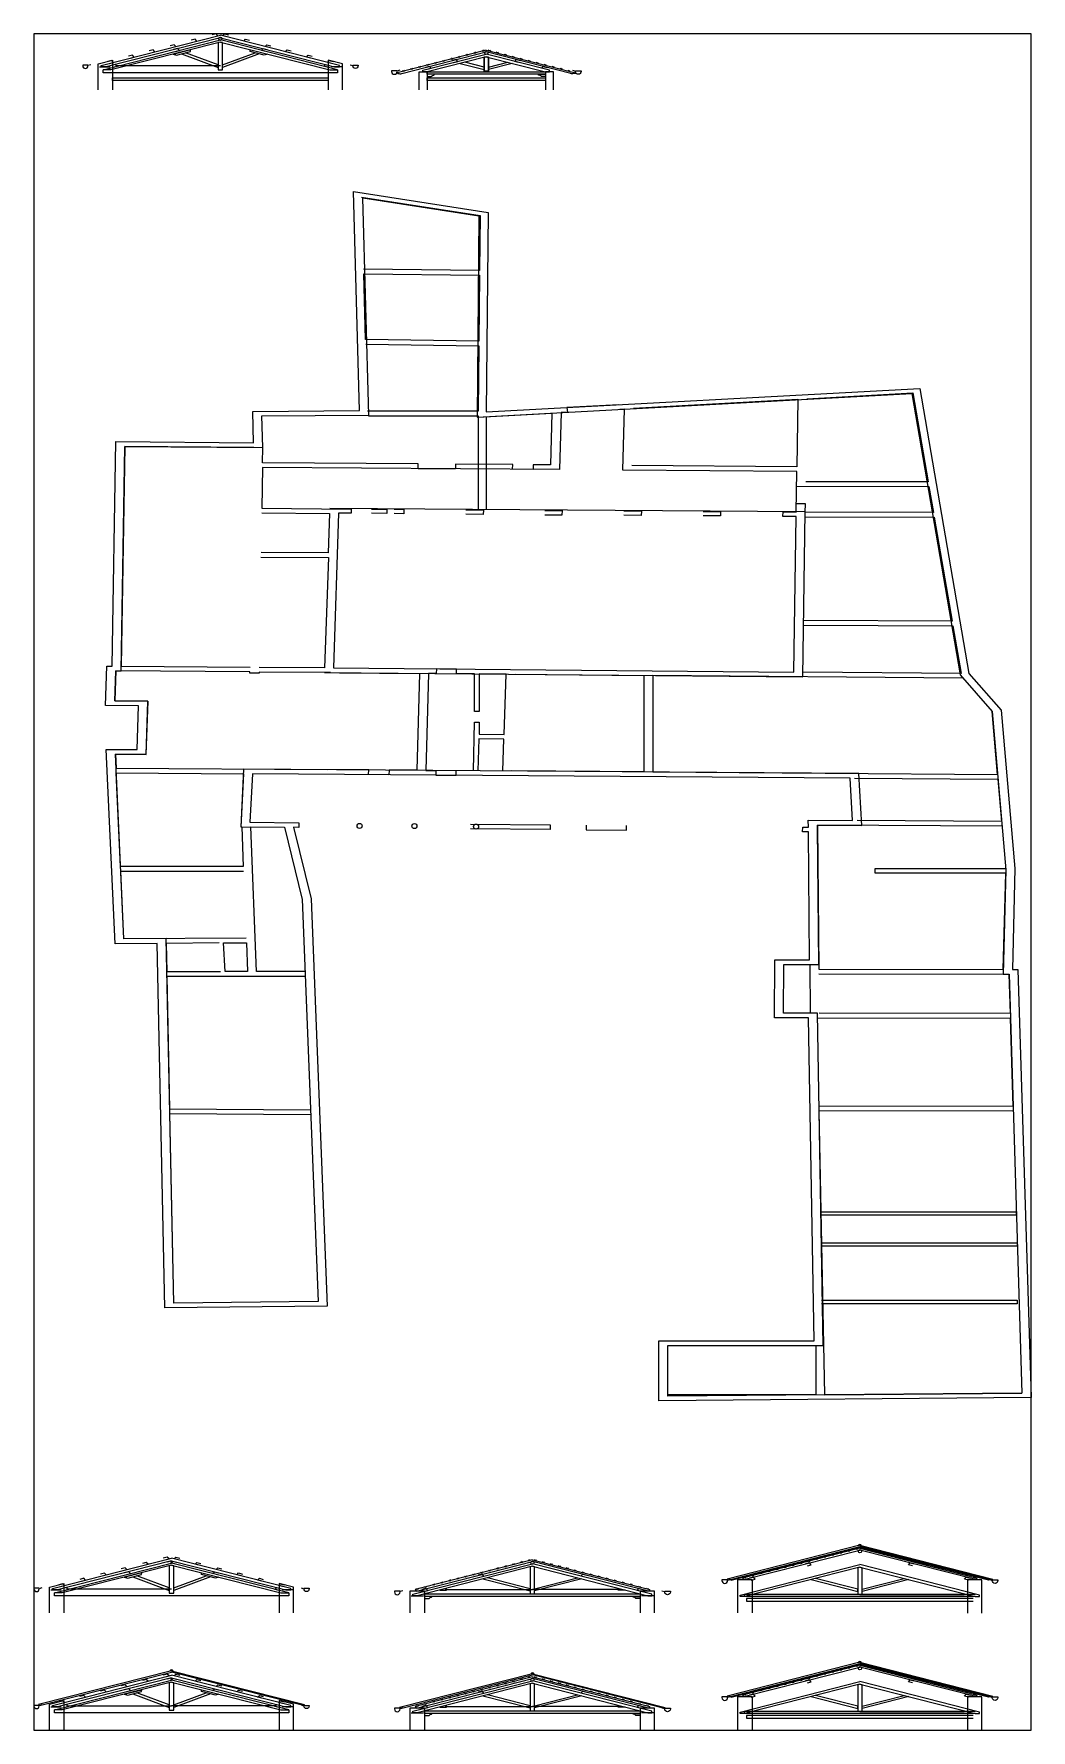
# Model space of a CAD drawing. Extents: x -70 to -5, y -75 to 35.
import ezdxf

# ---------------------------------------------------------------- set-up
doc = ezdxf.new("R2010")
doc.units = 0
for name, color, linetype in [('ARCHICAD_BBOX_RIF', 1, 'CONTINUOUS'), ('CAL_00_STRUTTURE_MURI', 7, 'CONTINUOUS'), ('CAL_B_COPERTURA', 6, 'CONTINUOUS'), ('CAL_B_TRAVI', 30, 'CONTINUOUS'), ('CAL_CAPRIATE_LEGNO', 30, 'CONTINUOUS')]:
    doc.layers.add(name, color=color, linetype=linetype)

msp = doc.modelspace()

# ---------------------------------------------------------------- linework, layer by layer
for points in [[(-58.201567, 35.183821), (-57.94272, 35.249831), (-58.05713, 35.37), (-58.315977, 35.30399)], [(-57.359702, 35.183821), (-57.618549, 35.249831), (-57.504139, 35.37), (-57.245293, 35.30399)], [(-57.780635, 35.124528), (-65.204185, 33.235973), (-65.532369, 33.235973), (-65.532369, 33.318893), (-57.780635, 35.291019)], [(-57.780635, 34.844055), (-64.899671, 33.032968), (-65.39975, 33.032968), (-65.39975, 33.036869), (-57.780635, 34.975176)], [(-62.296437, 34.142041), (-62.03759, 34.208051), (-62.150146, 34.326274), (-62.408993, 34.260264)], [(-60.943374, 34.486275), (-60.684527, 34.552285), (-60.797711, 34.671167), (-61.056557, 34.605157)], [(-60.852046, 34.062686), (-59.711586, 34.35282)], [(-60.852046, 34.062686), (-60.632706, 33.993677), (-59.724753, 34.224661), (-59.723456, 34.3498)], [(-60.709777, 34.23), (-60.450808, 34.295882), (-60.565277, 34.416113), (-60.824245, 34.350231)], [(-59.565493, 34.836823), (-59.306646, 34.902833), (-59.420469, 35.022386), (-59.679316, 34.956376)], [(-57.924917, 34.807261), (-57.925042, 33.027267), (-57.636478, 33.027267), (-57.636353, 34.807261), (-57.780635, 34.844055), (-57.924917, 34.807261)], [(-57.780635, 35.124528), (-50.357084, 33.235973), (-50.0289, 33.235973), (-50.0289, 33.318893), (-57.780635, 35.291019)], [(-57.780635, 34.844055), (-50.661599, 33.032968), (-50.161519, 33.032968), (-50.161519, 33.036869), (-57.780635, 34.975176)], [(-55.995776, 34.836823), (-56.254623, 34.902833), (-56.1408, 35.022386), (-55.881954, 34.956376)], [(-54.709223, 34.062686), (-54.928563, 33.993677), (-55.836517, 34.224661), (-55.837813, 34.3498)], [(-54.851492, 34.23), (-55.110461, 34.295882), (-54.995993, 34.416113), (-54.737024, 34.350231)], [(-54.617896, 34.486275), (-54.876742, 34.552285), (-54.763558, 34.671167), (-54.504712, 34.605157)], [(-53.284272, 34.147811), (-53.543118, 34.213821), (-53.431184, 34.33139), (-53.172338, 34.26538)], [(-45.980731, 32.801738), (-40.485313, 34.203159), (-40.485313, 34.315168), (-46.281303, 32.837096), (-46.2384, 32.792033)], [(-40.75199, 34.306899), (-40.706227, 34.258831), (-40.622915, 34.280077), (-40.668679, 34.328145)], [(-34.989896, 32.801738), (-40.485313, 34.203159), (-40.485313, 34.315168), (-34.689324, 32.837096), (-34.732227, 32.792033)], [(-40.218636, 34.306899), (-40.2644, 34.258831), (-40.347711, 34.280077), (-40.301948, 34.328145)], [(-66.211141, 33.357165), (-66.393941, 33.310548)], [(-65.722976, 31.740674), (-65.722976, 33.415144), (-64.788932, 33.653341), (-64.788932, 31.740674)], [(-65.636362, 33.237156), (-64.952607, 33.237156)], [(-65.000462, 33.454108), (-64.741615, 33.520118), (-64.852918, 33.637023), (-65.111764, 33.571013)], [(-64.766672, 33.197924), (-64.507704, 33.263806), (-64.622172, 33.384037), (-64.881141, 33.318155)], [(-64.552651, 33.311016), (-57.780635, 33.311016)], [(-63.638414, 33.800628), (-63.379567, 33.866638), (-63.491501, 33.984207), (-63.750348, 33.918196)], [(-60.307105, 34.07651), (-57.925031, 33.191093), (-57.924917, 33.356535), (-60.042796, 34.14375)], [(-55.254165, 34.07651), (-57.636239, 33.191093), (-57.636353, 33.356535), (-55.518473, 34.14375)], [(-51.922855, 33.800628), (-52.181702, 33.866638), (-52.069768, 33.984207), (-51.810921, 33.918196)], [(-50.794597, 33.197924), (-51.053566, 33.263806), (-50.939097, 33.384037), (-50.680128, 33.318155)], [(-50.560807, 33.454108), (-50.819654, 33.520118), (-50.708352, 33.637023), (-50.449505, 33.571013)], [(-49.838293, 31.740674), (-49.838293, 33.415144), (-50.772337, 33.653341), (-50.772337, 31.740674)], [(-49.904666, 33.235973), (-50.574797, 33.235973)], [(-49.350128, 33.357165), (-49.167328, 33.310548)], [(-45.411231, 33.118717), (-45.365467, 33.070649), (-45.282156, 33.091895), (-45.32792, 33.139962)], [(-44.893538, 33.250737), (-44.847774, 33.202669), (-44.764463, 33.223915), (-44.810226, 33.271983)], [(-40.485313, 33.887323), (-44.333194, 32.90605), (-44.606077, 32.90605), (-44.606077, 33.002952), (-40.485313, 34.053814)], [(-44.333194, 33.072541), (-44.074347, 33.138551), (-44.188757, 33.25872), (-44.447604, 33.19271)], [(-44.375844, 33.382757), (-44.33008, 33.33469), (-44.246769, 33.355935), (-44.292533, 33.404003)], [(-43.858151, 33.514777), (-43.812387, 33.46671), (-43.729076, 33.487956), (-43.77484, 33.536023)], [(-43.340457, 33.646798), (-43.294694, 33.59873), (-43.211382, 33.619976), (-43.257146, 33.668043)], [(-42.822764, 33.778818), (-42.777, 33.73075), (-42.693689, 33.751996), (-42.739453, 33.800064)], [(-42.589858, 33.51712), (-42.331011, 33.583131), (-42.445421, 33.7033), (-42.704267, 33.637289)], [(-42.305071, 33.910838), (-42.259307, 33.862771), (-42.175996, 33.884016), (-42.221759, 33.932084)], [(-42.175011, 33.456422), (-40.629595, 33.061529), (-40.629595, 33.208208), (-41.887709, 33.529689)], [(-41.787377, 34.042858), (-41.741613, 33.994791), (-41.658302, 34.016037), (-41.704066, 34.064104)], [(-41.269684, 34.174879), (-41.22392, 34.126811), (-41.140609, 34.148057), (-41.186373, 34.196124)], [(-40.629595, 33.850528), (-40.629595, 32.950292), (-40.341031, 32.950292), (-40.341031, 33.850528), (-40.485313, 33.887323), (-40.629595, 33.850528)], [(-40.341031, 33.850528), (-40.341031, 32.950292), (-40.629595, 32.950292), (-40.629595, 33.850528), (-40.485313, 33.887323), (-40.341031, 33.850528)], [(-40.341031, 33.850528), (-40.341031, 32.950292), (-40.629595, 32.950292), (-40.629595, 33.850528), (-40.485313, 33.887323), (-40.341031, 33.850528)], [(-40.629595, 33.850528), (-40.629595, 32.950292), (-40.341031, 32.950292), (-40.341031, 33.850528), (-40.485313, 33.887323), (-40.629595, 33.850528)], [(-40.485313, 33.887323), (-36.637433, 32.90605), (-36.36455, 32.90605), (-36.36455, 33.002952), (-40.485313, 34.053814)], [(-38.795616, 33.456422), (-40.341031, 33.061529), (-40.341031, 33.208208), (-39.082918, 33.529689)], [(-39.700943, 34.174879), (-39.746707, 34.126811), (-39.830018, 34.148057), (-39.784254, 34.196124)], [(-39.18325, 34.042858), (-39.229013, 33.994791), (-39.312325, 34.016037), (-39.266561, 34.064104)], [(-38.665556, 33.910838), (-38.71132, 33.862771), (-38.794631, 33.884016), (-38.748867, 33.932084)], [(-38.380769, 33.51712), (-38.639616, 33.583131), (-38.525206, 33.7033), (-38.26636, 33.637289)], [(-38.147863, 33.778818), (-38.193627, 33.73075), (-38.276938, 33.751996), (-38.231174, 33.800064)], [(-37.630169, 33.646798), (-37.675933, 33.59873), (-37.759244, 33.619976), (-37.713481, 33.668043)], [(-37.112476, 33.514777), (-37.15824, 33.46671), (-37.241551, 33.487956), (-37.195787, 33.536023)], [(-36.637433, 33.072541), (-36.896279, 33.138551), (-36.78187, 33.25872), (-36.523023, 33.19271)], [(-36.594783, 33.382757), (-36.640546, 33.33469), (-36.723858, 33.355935), (-36.678094, 33.404003)], [(-36.077089, 33.250737), (-36.122853, 33.202669), (-36.206164, 33.223915), (-36.160401, 33.271983)], [(-35.559396, 33.118717), (-35.60516, 33.070649), (-35.688471, 33.091895), (-35.642707, 33.139962)], [(-50.161519, 33.032968), (-50.161519, 32.848237), (-65.39975, 32.848237), (-65.39975, 33.032968)], [(-50.772337, 32.343811), (-64.788932, 32.343811), (-64.788932, 32.50809), (-50.772337, 32.50809)], [(-46.099635, 33.0029), (-46.282435, 32.956283)], [(-45.928924, 32.986696), (-45.883161, 32.938629), (-45.799849, 32.959875), (-45.845613, 33.007942)], [(-44.858558, 31.740674), (-44.858558, 32.90605), (-44.333194, 32.90605), (-44.333194, 31.740674)], [(-36.62813, 32.74177), (-44.333194, 32.74177), (-44.333194, 32.90605), (-36.62813, 32.90605)], [(-36.637433, 32.343811), (-44.333194, 32.343811), (-44.333194, 32.50809), (-36.637433, 32.50809)], [(-36.112069, 31.740674), (-36.112069, 32.90605), (-36.637433, 32.90605), (-36.637433, 31.740674)], [(-35.041703, 32.986696), (-35.087466, 32.938629), (-35.170778, 32.959875), (-35.125014, 33.007942)], [(-34.870992, 33.0029), (-34.688191, 32.956283)], [(-51.874463, -20.889161), (-50.827824, -47.373), (-61.401796, -47.494718), (-61.896806, -23.784282), (-64.628187, -23.805965), (-65.208915, -11.161928), (-63.194393, -11.179456), (-63.101617, -8.323435), (-65.250853, -8.304735), (-65.16763, -5.742808), (-64.817963, -5.74585), (-64.571578, 8.854955), (-55.620838, 8.781864), (-55.677471, 10.820407), (-48.72578, 10.876457), (-49.121438, 25.118531), (-40.373928, 23.758811), (-40.489817, 10.780625), (-12.275227, 12.308889), (-9.088857, -6.230753), (-7.003268, -8.619453), (-6.113606, -18.919425), (-6.106185, -18.919425), (-6.266187, -25.490985), (-5.905672, -25.491924), (-5.05, -53.329105), (-29.270328, -53.531427), (-29.270328, -49.627491), (-19.165799, -49.627491), (-19.528603, -28.626823), (-21.74562, -28.621887), (-21.718631, -24.855835), (-19.453436, -24.855835), (-19.53367, -16.532118), (-19.910045, -16.528759), (-19.89989, -16.224009), (-19.536609, -16.227251), (-19.540934, -15.778498), (-16.660053, -15.797327), (-16.820499, -13.031694), (-55.693921, -12.762377), (-55.855357, -15.90391), (-52.674418, -15.931497), (-52.684572, -16.236246), (-53.01634, -16.233261), (-51.874463, -20.889161)], [(-52.462626, -20.91153), (-51.428646, -47.075046), (-60.819343, -47.183142), (-61.314308, -23.474827), (-64.053307, -23.49657), (-64.605583, -11.472015), (-62.615453, -11.489332), (-62.502877, -8.023807), (-64.652113, -8.005106), (-64.588689, -6.052683), (-64.234247, -6.055767), (-63.987857, 8.545355), (-55.023249, 8.472151), (-55.080151, 10.520391), (-48.128461, 10.576441), (-48.521019, 24.706956), (-40.964879, 23.532423), (-41.08177, 10.442102), (-12.808838, 11.973525), (-9.666623, -6.3092), (-7.58655, -8.691583), (-6.696906, -18.991338), (-6.862541, -25.794232), (-6.485348, -25.795214), (-5.648215, -53.029268), (-28.681404, -53.221673), (-28.681404, -49.932286), (-18.571586, -49.932286), (-18.944899, -28.323324), (-21.154517, -28.318405), (-21.131887, -25.16063), (-18.861567, -25.16063), (-18.947627, -16.232508), (-18.949028, -16.087186), (-16.052951, -16.106114), (-16.248764, -12.730833), (-56.267185, -12.453583), (-56.459885, -16.203506), (-53.611227, -16.22821)], [(-48.596074, 24.758404), (-40.89101, 23.560721), (-40.923005, 19.977665), (-48.465714, 20.065998)], [(-48.457242, 19.761025), (-40.925727, 19.672824), (-40.964072, 15.378759), (-48.338997, 15.504729), (-48.457242, 19.761025)], [(-48.330521, 15.199624), (-40.966794, 15.073844), (-41.004739, 10.824508), (-48.209454, 10.841741)], [(-31.862094, 11.247952), (-35.253934, 11.064231), (-35.192633, 10.761091), (-35.623233, 10.737767), (-35.725208, 7.03014), (-55.044822, 7.175589), (-55.089088, 4.515183), (-49.274796, 4.465823), (-49.274796, 4.204909), (-49.281867, 4.199152), (-50.09235, 4.204909), (-50.419848, -5.871129), (-20.475092, -6.131681), (-20.33168, 3.985915), (-21.193006, 3.985915), (-21.18509, 4.27999), (-20.327599, 4.273806), (-20.290141, 6.916429), (-31.614108, 6.999854), (-31.505165, 10.960825), (-31.800793, 10.944813)], [(-31.862094, 11.247952), (-35.253934, 11.064231), (-35.192633, 10.761091), (-35.623233, 10.737767), (-35.725207, 7.03014), (-35.725207, 7.03014)], [(-30.914248, 11.03114), (-20.223609, 11.610206), (-20.285821, 7.221223), (-31.016862, 7.30028)], [(-19.634217, 11.642131), (-12.742136, 12.015446), (-11.74822, 6.232425), (-19.710897, 6.232425)], [(-55.080261, 10.524345), (-48.138198, 10.576002), (-48.138548, 10.536773), (-41.007461, 10.519716), (-41.008118, 10.446091), (-36.213095, 10.705817), (-36.305689, 7.339243), (-37.44332, 7.347624), (-37.44332, 7.043075), (-38.776646, 7.052621), (-38.768264, 7.357385), (-42.479346, 7.384725), (-42.487851, 7.075481), (-44.918363, 7.093386), (-44.909857, 7.402631), (-55.039803, 7.477259), (-55.023249, 8.472151)], [(-41.008118, 10.446091), (-41.008118, 4.404715)], [(-40.492816, 10.474003), (-40.492816, 4.432626)], [(-55.612114, 8.47696), (-63.987857, 8.545356), (-64.228781, -5.731871), (-64.228781, -5.750977), (-55.850063, -5.82388)], [(-20.303697, 5.960104), (-11.6958, 5.927422), (-11.406253, 4.242714), (-19.738911, 4.256109), (-19.73099, 4.814917), (-20.319897, 4.817153)], [(-51.006595, -6.16455), (-19.902254, -6.435402), (-19.750363, 4.280358), (-50.659715, 4.507804)], [(-47.949843, 4.456413), (-46.944403, 4.449272), (-46.951474, 4.182601), (-47.956914, 4.189742)], [(-46.475406, 4.449149), (-45.838362, 4.444555), (-45.847356, 4.165545), (-46.481435, 4.170117)], [(-55.09416, 4.210389), (-50.68261, 4.172004), (-50.765547, 1.618863), (-55.136955, 1.638346)], [(-41.808093, 4.410483), (-40.672694, 4.402296), (-40.681687, 4.123286), (-41.814123, 4.131452)], [(-36.684477, 4.373445), (-35.549077, 4.365258), (-35.563367, 4.063832), (-36.687567, 4.063832)], [(-31.529691, 4.34518), (-30.394292, 4.336993), (-30.403285, 4.057982), (-31.535721, 4.066148)], [(-26.382408, 4.308622), (-25.247008, 4.300434), (-25.256002, 4.021424), (-26.388437, 4.02959)], [(-19.743231, 3.95132), (-11.353853, 3.937833), (-10.191418, -2.825702), (-19.838773, -2.789074)], [(-55.142027, 1.333562), (-50.755641, 1.314012), (-51.008689, -5.866006), (-55.261203, -5.829004)], [(-19.843093, -3.093861), (-10.138998, -3.130705), (-9.606974, -6.226245), (-19.886226, -6.136804)], [(-50.621237, -6.174215), (-55.266274, -6.133798), (-55.26746, -6.205073), (-55.856362, -6.202449), (-55.856362, -6.128664), (-64.58867, -6.052074), (-64.652113, -8.005106), (-62.502877, -8.023807), (-62.625189, -11.489247), (-64.605583, -11.472015), (-64.563722, -12.383455), (-50.82615, -12.482269)], [(-50.032396, -6.179339), (-44.827947, -6.224623), (-44.997116, -12.524197), (-46.80579, -12.511187), (-46.814187, -12.823896), (-48.138924, -12.806422), (-48.13074, -12.501657), (-50.237281, -12.486504)], [(-41.314724, -12.550684), (-41.251108, -9.387073), (-40.956646, -9.387073), (-40.956646, -10.18429), (-39.329893, -10.198445), (-39.202396, -6.273571), (-40.956646, -6.258307), (-40.956646, -8.701283), (-41.251108, -8.701283), (-41.251108, -6.255745), (-42.414367, -6.245624), (-42.414367, -5.940785), (-43.729358, -5.929344), (-43.739258, -6.234096), (-44.239104, -6.229747), (-44.408249, -12.528432), (-43.768094, -12.533037), (-43.776278, -12.837803), (-42.451328, -12.847333), (-42.443144, -12.542567)], [(-38.613555, -6.278695), (-30.247512, -6.351488), (-30.247512, -12.63029), (-38.81788, -12.568644)], [(-9.504644, -6.531974), (-29.658588, -6.356613), (-29.658588, -12.634526), (-7.242384, -12.795765), (-7.586627, -8.692392)], [(-39.40675, -12.564408), (-39.339792, -10.503197), (-40.964871, -10.489057), (-41.025121, -12.552767)], [(-56.291131, -18.776153), (-64.270111, -18.776153), (-64.549717, -12.68838), (-56.282637, -12.754273), (-56.459886, -16.203528), (-56.393881, -16.204098), (-56.291131, -18.776153)], [(-16.525781, -13.033814), (-7.216798, -13.100773), (-6.973165, -15.860637), (-16.365347, -15.799253)], [(-52.276478, -25.621764), (-55.428611, -25.621764), (-55.804628, -16.209186), (-53.611264, -16.228125), (-52.459021, -20.919102)], [(-41.506786, -16.031167), (-36.325006, -16.077415), (-36.335161, -16.382165), (-41.516941, -16.335917)], [(-33.98858, -16.098267), (-33.998735, -16.403017), (-31.375996, -16.426425), (-31.365841, -16.121675)], [(-6.946241, -16.165633), (-18.949028, -16.087186), (-18.858698, -25.458212), (-6.85512, -25.489453), (-6.702576, -19.22422), (-15.195707, -19.22422), (-15.195707, -18.919425), (-6.703144, -18.919425)], [(-56.105079, -23.433473), (-64.053307, -23.49657), (-64.256112, -19.080948), (-56.278955, -19.080948)], [(-57.864265, -23.75227), (-61.307945, -23.779607), (-61.269487, -25.621764), (-57.76496, -25.621764)], [(-57.569816, -23.749932), (-56.092905, -23.738208), (-56.01766, -25.621764), (-57.470387, -25.621764), (-57.569816, -23.749932)], [(-21.131895, -25.161758), (-19.450487, -25.161758), (-19.420029, -28.321554), (-21.15454, -28.321554)], [(-52.264432, -25.92656), (-61.263123, -25.92656), (-61.083246, -34.542621), (-51.921654, -34.600117)], [(-18.85576, -25.763019), (-6.486521, -25.795211), (-6.418126, -28.346167), (-18.831087, -28.322684)], [(-18.939653, -28.627273), (-6.408609, -28.651327), (-6.229739, -34.38685), (-18.850227, -34.362624)], [(-51.428646, -47.075046), (-60.819285, -47.186271), (-61.076882, -34.847479), (-51.909605, -34.90501)], [(-6.220233, -34.700983), (-18.845474, -34.676748), (-18.476723, -53.136429), (-5.648351, -53.029269)], [(-18.743942, -41.244596), (-6.016058, -41.244596), (-6.016058, -41.468545), (-18.743942, -41.468545)], [(-18.673912, -43.260172), (-5.946029, -43.260172), (-5.946029, -43.484121), (-18.673912, -43.484121)], [(-18.673912, -46.993803), (-5.946029, -46.993803), (-5.946029, -47.217752), (-18.673912, -47.217752)], [(-28.681404, -49.932286), (-19.056217, -49.932286), (-19.056217, -53.14127), (-28.681404, -53.14127)], [(-60.95834, -63.940062), (-68.38189, -65.828617), (-68.710074, -65.828617), (-68.710074, -65.745697), (-60.95834, -63.773571)], [(-61.379273, -63.880769), (-61.120426, -63.814759), (-61.234835, -63.69459), (-61.493682, -63.7606)], [(-61.160394, -64.140817), (-60.901426, -64.074935), (-61.015894, -63.954704), (-61.274863, -64.020586)], [(-60.756285, -64.140817), (-61.015254, -64.074935), (-60.900786, -63.954704), (-60.641817, -64.020586)], [(-60.95834, -63.940062), (-53.53479, -65.828617), (-53.206606, -65.828617), (-53.206606, -65.745697), (-60.95834, -63.773571)], [(-60.537407, -63.880769), (-60.796254, -63.814759), (-60.681845, -63.69459), (-60.422998, -63.7606)], [(-37.48598, -63.870231), (-45.118427, -65.816629), (-45.03262, -65.906756), (-37.48598, -63.98224)], [(-37.752657, -63.8785), (-37.706894, -63.926567), (-37.623582, -63.905322), (-37.669346, -63.857254)], [(-37.48598, -63.870231), (-29.853533, -65.816629), (-29.93934, -65.906756), (-37.48598, -63.98224)], [(-37.219303, -63.8785), (-37.265067, -63.926567), (-37.348378, -63.905322), (-37.302615, -63.857254)], [(-16.184812, -62.933008), (-24.825795, -65.1366), (-24.76859, -65.196685), (-16.184812, -63.007681)], [(-24.606266, -65.155289), (-24.560502, -65.203357), (-16.184812, -63.067419), (-16.184812, -63.007681)], [(-16.184812, -63.127157), (-23.817259, -65.073556), (-23.731452, -65.163682), (-16.184812, -63.239166)], [(-19.557649, -63.927548), (-19.511885, -63.975615), (-19.428574, -63.954369), (-19.474338, -63.906302)], [(-19.039956, -63.795527), (-18.994192, -63.843595), (-18.910881, -63.822349), (-18.956644, -63.774282)], [(-18.522262, -63.663507), (-18.476499, -63.711575), (-18.393187, -63.690329), (-18.438951, -63.642261)], [(-18.004569, -63.531487), (-17.958805, -63.579554), (-17.875494, -63.558309), (-17.921258, -63.510241)], [(-17.486876, -63.399467), (-17.441112, -63.447534), (-17.357801, -63.426288), (-17.403564, -63.378221)], [(-16.969182, -63.267446), (-16.923418, -63.315514), (-16.840107, -63.294268), (-16.885871, -63.246201)], [(-16.451489, -63.135426), (-16.405725, -63.183494), (-16.322414, -63.162248), (-16.368178, -63.11418)], [(-16.184812, -62.933008), (-7.543828, -65.1366), (-7.601033, -65.196685), (-16.184812, -63.007681)], [(-7.763357, -65.155289), (-7.809121, -65.203357), (-16.184812, -63.067419), (-16.184812, -63.007681)], [(-16.184812, -63.127157), (-8.552365, -65.073556), (-8.638172, -65.163682), (-16.184812, -63.239166)], [(-15.918135, -63.135426), (-15.963898, -63.183494), (-16.04721, -63.162248), (-16.001446, -63.11418)], [(-15.400441, -63.267446), (-15.446205, -63.315514), (-15.529516, -63.294268), (-15.483753, -63.246201)], [(-14.882748, -63.399467), (-14.928512, -63.447534), (-15.011823, -63.426288), (-14.966059, -63.378221)], [(-14.365055, -63.531487), (-14.410818, -63.579554), (-14.49413, -63.558309), (-14.448366, -63.510241)], [(-13.847361, -63.663507), (-13.893125, -63.711575), (-13.976436, -63.690329), (-13.930672, -63.642261)], [(-13.329668, -63.795527), (-13.375432, -63.843595), (-13.458743, -63.822349), (-13.412979, -63.774282)], [(-12.811974, -63.927548), (-12.857738, -63.975615), (-12.941049, -63.954369), (-12.895286, -63.906302)], [(-60.95834, -64.220535), (-68.077376, -66.031622), (-68.577456, -66.031622), (-68.577456, -66.027721), (-60.95834, -64.089414)], [(-66.816119, -65.263962), (-66.557273, -65.197952), (-66.669206, -65.080383), (-66.928053, -65.146394)], [(-65.474142, -64.922549), (-65.215296, -64.856539), (-65.327852, -64.738316), (-65.586699, -64.804326)], [(-64.121079, -64.578315), (-63.862232, -64.512305), (-63.975416, -64.393423), (-64.234263, -64.459433)], [(-64.029752, -65.001904), (-62.889291, -64.71177)], [(-64.029752, -65.001904), (-63.810412, -65.070913), (-62.902458, -64.839929), (-62.901162, -64.71479)], [(-63.887482, -64.83459), (-63.628514, -64.768708), (-63.742982, -64.648477), (-64.001951, -64.714359)], [(-63.48481, -64.98808), (-61.102736, -65.873497), (-61.102622, -65.708055), (-63.220501, -64.92084)], [(-62.743198, -64.227767), (-62.484351, -64.161757), (-62.598174, -64.042204), (-62.857021, -64.108214)], [(-61.102622, -64.257329), (-61.102747, -66.037323), (-60.814183, -66.037323), (-60.814058, -64.257329), (-60.95834, -64.220535), (-61.102622, -64.257329)], [(-60.95834, -64.220535), (-53.839304, -66.031622), (-53.339224, -66.031622), (-53.339224, -66.027721), (-60.95834, -64.089414)], [(-58.43187, -64.98808), (-60.813944, -65.873497), (-60.814058, -65.708055), (-58.696179, -64.92084)], [(-59.173482, -64.227767), (-59.432328, -64.161757), (-59.318506, -64.042204), (-59.059659, -64.108214)], [(-57.886928, -65.001904), (-58.106268, -65.070913), (-59.014222, -64.839929), (-59.015518, -64.71479)], [(-58.029198, -64.83459), (-58.288166, -64.768708), (-58.173698, -64.648477), (-57.914729, -64.714359)], [(-57.795601, -64.578315), (-58.054448, -64.512305), (-57.941264, -64.393423), (-57.682417, -64.459433)], [(-56.461977, -64.916779), (-56.720824, -64.850769), (-56.60889, -64.7332), (-56.350043, -64.79921)], [(-55.100561, -65.263962), (-55.359407, -65.197952), (-55.247473, -65.080383), (-54.988627, -65.146394)], [(-37.48598, -64.298076), (-44.990883, -66.211949), (-45.263766, -66.211949), (-45.263766, -66.115047), (-37.48598, -64.131585)], [(-42.411898, -65.066682), (-42.366134, -65.11475), (-42.282823, -65.093504), (-42.328587, -65.045436)], [(-41.894204, -64.934662), (-41.848441, -64.982729), (-41.765129, -64.961484), (-41.810893, -64.913416)], [(-41.376511, -64.802641), (-41.330747, -64.850709), (-41.247436, -64.829463), (-41.2932, -64.781396)], [(-40.904203, -65.003287), (-40.645356, -64.937277), (-40.759766, -64.817108), (-41.018612, -64.883119)], [(-40.858818, -64.670621), (-40.813054, -64.718689), (-40.729743, -64.697443), (-40.775506, -64.649375)], [(-40.700982, -65.117954), (-37.630262, -65.902602), (-37.630262, -65.755922), (-40.41368, -65.044687)], [(-40.341124, -64.538601), (-40.295361, -64.586669), (-40.212049, -64.565423), (-40.257813, -64.517355)], [(-39.823431, -64.406581), (-39.777667, -64.454648), (-39.694356, -64.433403), (-39.74012, -64.385335)], [(-39.305738, -64.27456), (-39.259974, -64.322628), (-39.176663, -64.301382), (-39.222426, -64.253315)], [(-38.788044, -64.14254), (-38.74228, -64.190608), (-38.658969, -64.169362), (-38.704733, -64.121294)], [(-38.270351, -64.01052), (-38.224587, -64.058588), (-38.141276, -64.037342), (-38.18704, -63.989274)], [(-37.630262, -64.33487), (-37.630262, -66.089806), (-37.341698, -66.089806), (-37.341698, -64.33487), (-37.48598, -64.298076), (-37.630262, -64.33487)], [(-37.48598, -64.298076), (-29.981078, -66.211949), (-29.708194, -66.211949), (-29.708194, -66.115047), (-37.48598, -64.131585)], [(-34.270979, -65.117954), (-37.341698, -65.902602), (-37.341698, -65.755922), (-34.558281, -65.044687)], [(-36.70161, -64.01052), (-36.747374, -64.058588), (-36.830685, -64.037342), (-36.784921, -63.989274)], [(-36.183917, -64.14254), (-36.22968, -64.190608), (-36.312992, -64.169362), (-36.267228, -64.121294)], [(-35.666223, -64.27456), (-35.711987, -64.322628), (-35.795298, -64.301382), (-35.749534, -64.253315)], [(-35.14853, -64.406581), (-35.194294, -64.454648), (-35.277605, -64.433403), (-35.231841, -64.385335)], [(-34.630836, -64.538601), (-34.6766, -64.586669), (-34.759911, -64.565423), (-34.714148, -64.517355)], [(-34.067758, -65.003287), (-34.326604, -64.937277), (-34.212195, -64.817108), (-33.953348, -64.883119)], [(-34.113143, -64.670621), (-34.158907, -64.718689), (-34.242218, -64.697443), (-34.196454, -64.649375)], [(-33.59545, -64.802641), (-33.641213, -64.850709), (-33.724525, -64.829463), (-33.678761, -64.781396)], [(-33.077756, -64.934662), (-33.12352, -64.982729), (-33.206831, -64.961484), (-33.161068, -64.913416)], [(-32.560063, -65.066682), (-32.605827, -65.11475), (-32.689138, -65.093504), (-32.643374, -65.045436)], [(-16.184812, -64.352998), (-23.689714, -66.266871), (-23.962598, -66.266871), (-23.962598, -66.16997), (-16.184812, -64.186507)], [(-23.728451, -64.99117), (-23.682687, -65.039238), (-23.599376, -65.017992), (-23.64514, -64.969924)], [(-23.251971, -65.190752), (-22.993124, -65.124742), (-23.107534, -65.004573), (-23.36638, -65.070583)], [(-23.210758, -64.85915), (-23.164994, -64.907217), (-23.081683, -64.885972), (-23.127446, -64.837904)], [(-22.663809, -64.719669), (-22.618046, -64.767737), (-22.534734, -64.746491), (-22.580498, -64.698423)], [(-22.146116, -64.587649), (-22.100352, -64.635716), (-22.017041, -64.614471), (-22.062805, -64.566403)], [(-21.628423, -64.455629), (-21.582659, -64.503696), (-21.499348, -64.48245), (-21.545111, -64.434383)], [(-21.110729, -64.323608), (-21.064965, -64.371676), (-20.981654, -64.35043), (-21.027418, -64.302363)], [(-20.593036, -64.191588), (-20.547272, -64.239656), (-20.463961, -64.21841), (-20.509725, -64.170342)], [(-20.075342, -64.059568), (-20.029579, -64.107635), (-19.946267, -64.08639), (-19.992031, -64.038322)], [(-19.603034, -64.260214), (-19.344188, -64.194204), (-19.458597, -64.074035), (-19.717444, -64.140045)], [(-16.329094, -64.389793), (-16.329094, -66.119722), (-16.04053, -66.119722), (-16.04053, -64.389793), (-16.184812, -64.352998), (-16.329094, -64.389793)], [(-16.184812, -64.352998), (-8.679909, -66.266871), (-8.407026, -66.266871), (-8.407026, -66.16997), (-16.184812, -64.186507)], [(-12.766589, -64.260214), (-13.025436, -64.194204), (-12.911026, -64.074035), (-12.65218, -64.140045)], [(-12.294281, -64.059568), (-12.340045, -64.107635), (-12.423356, -64.08639), (-12.377592, -64.038322)], [(-11.776588, -64.191588), (-11.822351, -64.239656), (-11.905663, -64.21841), (-11.859899, -64.170342)], [(-11.258894, -64.323608), (-11.304658, -64.371676), (-11.387969, -64.35043), (-11.342205, -64.302363)], [(-10.741201, -64.455629), (-10.786965, -64.503696), (-10.870276, -64.48245), (-10.824512, -64.434383)], [(-10.223507, -64.587649), (-10.269271, -64.635716), (-10.352582, -64.614471), (-10.306819, -64.566403)], [(-9.705814, -64.719669), (-9.751578, -64.767737), (-9.834889, -64.746491), (-9.789125, -64.698423)], [(-9.117653, -65.190752), (-9.376499, -65.124742), (-9.26209, -65.004573), (-9.003243, -65.070583)], [(-9.158866, -64.85915), (-9.20463, -64.907217), (-9.287941, -64.885972), (-9.242177, -64.837904)], [(-8.641172, -64.99117), (-8.686936, -65.039238), (-8.770247, -65.017992), (-8.724484, -64.969924)], [(-69.388846, -65.707425), (-69.571647, -65.754042)], [(-68.900681, -67.323916), (-68.900681, -65.649446), (-67.966637, -65.411249), (-67.966637, -67.323916)], [(-68.814067, -65.827434), (-68.130313, -65.827434)], [(-53.339224, -66.031622), (-53.339224, -66.216353), (-68.577456, -66.216353), (-68.577456, -66.031622)], [(-68.178167, -65.610482), (-67.919321, -65.544472), (-68.030623, -65.427567), (-68.28947, -65.493577)], [(-67.944377, -65.866666), (-67.685409, -65.800784), (-67.799877, -65.680553), (-68.058846, -65.746435)], [(-67.730357, -65.753574), (-60.95834, -65.753574)], [(-53.972302, -65.866666), (-54.231271, -65.800784), (-54.116803, -65.680553), (-53.857834, -65.746435)], [(-53.738512, -65.610482), (-53.997359, -65.544472), (-53.886057, -65.427567), (-53.62721, -65.493577)], [(-53.015999, -67.323916), (-53.015999, -65.649446), (-53.950043, -65.411249), (-53.950043, -67.323916)], [(-53.082371, -65.828617), (-53.752502, -65.828617)], [(-52.527833, -65.707425), (-52.345033, -65.754042)], [(-45.907435, -65.898363), (-46.090235, -65.94498)], [(-45.428322, -67.323916), (-45.428322, -65.891975), (-44.494278, -65.891975), (-44.494278, -67.323916)], [(-45.02962, -65.734244), (-44.983856, -65.782311), (-44.900545, -65.761066), (-44.946308, -65.712998)], [(-44.553139, -65.933826), (-44.294293, -65.867816), (-44.408702, -65.747647), (-44.667549, -65.813657)], [(-44.511926, -65.602223), (-44.466163, -65.650291), (-44.382851, -65.629045), (-44.428615, -65.580978)], [(-30.477683, -66.254086), (-44.494278, -66.254086), (-44.494278, -66.089806), (-30.477683, -66.089806)], [(-43.964978, -65.462743), (-43.919214, -65.51081), (-43.835903, -65.489565), (-43.881667, -65.441497)], [(-43.511098, -65.834579), (-43.511098, -65.85968), (-43.065855, -65.85968), (-43.065855, -65.721035)], [(-43.447285, -65.330722), (-43.401521, -65.37879), (-43.31821, -65.357544), (-43.363973, -65.309477)], [(-43.163819, -65.80605), (-37.48598, -65.80605)], [(-42.929591, -65.198702), (-42.883827, -65.24677), (-42.800516, -65.225524), (-42.84628, -65.177456)], [(-31.808142, -65.80605), (-37.48598, -65.80605)], [(-32.04237, -65.198702), (-32.088133, -65.24677), (-32.171445, -65.225524), (-32.125681, -65.177456)], [(-31.460862, -65.834579), (-31.460862, -65.85968), (-31.906106, -65.85968), (-31.906106, -65.721035)], [(-31.524676, -65.330722), (-31.57044, -65.37879), (-31.653751, -65.357544), (-31.607987, -65.309477)], [(-31.006983, -65.462743), (-31.052747, -65.51081), (-31.136058, -65.489565), (-31.090294, -65.441497)], [(-30.418821, -65.933826), (-30.677668, -65.867816), (-30.563259, -65.747647), (-30.304412, -65.813657)], [(-30.460034, -65.602223), (-30.505798, -65.650291), (-30.589109, -65.629045), (-30.543346, -65.580978)], [(-29.543639, -67.323916), (-29.543639, -65.910342), (-30.477683, -65.910342), (-30.477683, -67.323916)], [(-29.942341, -65.734244), (-29.988105, -65.782311), (-30.071416, -65.761066), (-30.025652, -65.712998)], [(-29.064526, -65.898363), (-28.881726, -65.94498)], [(-24.606266, -65.155289), (-24.789066, -65.201906)], [(-24.127153, -67.323916), (-24.127153, -65.16454), (-23.193109, -65.16454), (-23.193109, -67.323916)], [(-8.679909, -66.266871), (-23.689714, -66.266871), (-23.689714, -66.119722), (-8.679909, -66.119722)], [(-19.360858, -65.162942), (-16.329094, -65.937636), (-16.329094, -65.790956), (-19.073556, -65.089675)], [(-13.008765, -65.162942), (-16.04053, -65.937636), (-16.04053, -65.790956), (-13.296068, -65.089675)], [(-8.24247, -67.339702), (-8.24247, -65.182907), (-9.176515, -65.182907), (-9.176515, -67.339702)], [(-7.763357, -65.155289), (-7.580557, -65.201906)], [(-45.361949, -66.211949), (-44.585067, -66.211949)], [(-29.610012, -66.211949), (-30.386894, -66.211949)], [(-8.825281, -66.391068), (-23.549699, -66.391068), (-23.549699, -66.556652), (-8.825281, -66.556652)], [(-23.193109, -66.231849), (-16.184812, -66.231849)], [(-9.412795, -66.231849), (-16.184812, -66.231849)], [(-16.184812, -70.543306), (-24.825795, -72.746898), (-24.76859, -72.806982), (-16.184812, -70.617979)], [(-16.184812, -70.543306), (-7.543828, -72.746898), (-7.601033, -72.806982), (-16.184812, -70.617979)], [(-60.95834, -71.089598), (-69.610839, -73.290888), (-69.546985, -73.357957), (-60.95834, -71.172805)], [(-60.95834, -71.55036), (-68.38189, -73.438915), (-68.710074, -73.438915), (-68.710074, -73.355995), (-60.95834, -71.383869)], [(-60.95834, -71.830833), (-68.077376, -73.64192), (-68.577456, -73.64192), (-68.577456, -73.638019), (-60.95834, -71.699712)], [(-62.743198, -71.838065), (-62.484351, -71.772055), (-62.598174, -71.652502), (-62.857021, -71.718512)], [(-61.379273, -71.491067), (-61.120426, -71.425057), (-61.234835, -71.304888), (-61.493682, -71.370898)], [(-61.160394, -71.751115), (-60.901426, -71.685233), (-61.015894, -71.565002), (-61.274863, -71.630884)], [(-60.756285, -71.751115), (-61.015254, -71.685233), (-60.900786, -71.565002), (-60.641817, -71.630884)], [(-60.95834, -71.089598), (-52.305841, -73.290888), (-52.369695, -73.357957), (-60.95834, -71.172805)], [(-60.95834, -71.55036), (-53.53479, -73.438915), (-53.206606, -73.438915), (-53.206606, -73.355995), (-60.95834, -71.383869)], [(-60.95834, -71.830833), (-53.839304, -73.64192), (-53.339224, -73.64192), (-53.339224, -73.638019), (-60.95834, -71.699712)], [(-60.537407, -71.491067), (-60.796254, -71.425057), (-60.681845, -71.304888), (-60.422998, -71.370898)], [(-59.173482, -71.838065), (-59.432328, -71.772055), (-59.318506, -71.652502), (-59.059659, -71.718512)], [(-37.48598, -71.28638), (-46.126964, -73.489972), (-46.069759, -73.550056), (-37.48598, -71.361053)], [(-37.48598, -71.480529), (-45.118427, -73.426927), (-45.03262, -73.517054), (-37.48598, -71.592538)], [(-38.270351, -71.620818), (-38.224587, -71.668885), (-38.141276, -71.64764), (-38.18704, -71.599572)], [(-37.752657, -71.488798), (-37.706894, -71.536865), (-37.623582, -71.51562), (-37.669346, -71.467552)], [(-37.48598, -71.28638), (-28.844997, -73.489972), (-28.902202, -73.550056), (-37.48598, -71.361053)], [(-37.48598, -71.480529), (-29.853533, -73.426927), (-29.93934, -73.517054), (-37.48598, -71.592538)], [(-37.219303, -71.488798), (-37.265067, -71.536865), (-37.348378, -71.51562), (-37.302615, -71.467552)], [(-36.70161, -71.620818), (-36.747374, -71.668885), (-36.830685, -71.64764), (-36.784921, -71.599572)], [(-24.606266, -72.765587), (-24.560502, -72.813655), (-16.184812, -70.677717), (-16.184812, -70.617979)], [(-16.184812, -70.737455), (-23.817259, -72.683854), (-23.731452, -72.77398), (-16.184812, -70.849464)], [(-20.075342, -71.669866), (-20.029579, -71.717933), (-19.946267, -71.696688), (-19.992031, -71.64862)], [(-19.603034, -71.870512), (-19.344188, -71.804502), (-19.458597, -71.684333), (-19.717444, -71.750343)], [(-19.557649, -71.537846), (-19.511885, -71.585913), (-19.428574, -71.564667), (-19.474338, -71.5166)], [(-19.039956, -71.405825), (-18.994192, -71.453893), (-18.910881, -71.432647), (-18.956644, -71.38458)], [(-18.522262, -71.273805), (-18.476499, -71.321873), (-18.393187, -71.300627), (-18.438951, -71.252559)], [(-18.004569, -71.141785), (-17.958805, -71.189852), (-17.875494, -71.168607), (-17.921258, -71.120539)], [(-17.486876, -71.009765), (-17.441112, -71.057832), (-17.357801, -71.036586), (-17.403564, -70.988519)], [(-16.969182, -70.877744), (-16.923418, -70.925812), (-16.840107, -70.904566), (-16.885871, -70.856499)], [(-16.451489, -70.745724), (-16.405725, -70.793792), (-16.322414, -70.772546), (-16.368178, -70.724478)], [(-7.763357, -72.765587), (-7.809121, -72.813655), (-16.184812, -70.677717), (-16.184812, -70.617979)], [(-16.184812, -70.737455), (-8.552365, -72.683854), (-8.638172, -72.77398), (-16.184812, -70.849464)], [(-15.918135, -70.745724), (-15.963898, -70.793792), (-16.04721, -70.772546), (-16.001446, -70.724478)], [(-15.400441, -70.877744), (-15.446205, -70.925812), (-15.529516, -70.904566), (-15.483753, -70.856499)], [(-14.882748, -71.009765), (-14.928512, -71.057832), (-15.011823, -71.036586), (-14.966059, -70.988519)], [(-14.365055, -71.141785), (-14.410818, -71.189852), (-14.49413, -71.168607), (-14.448366, -71.120539)], [(-13.847361, -71.273805), (-13.893125, -71.321873), (-13.976436, -71.300627), (-13.930672, -71.252559)], [(-13.329668, -71.405825), (-13.375432, -71.453893), (-13.458743, -71.432647), (-13.412979, -71.38458)], [(-12.766589, -71.870512), (-13.025436, -71.804502), (-12.911026, -71.684333), (-12.65218, -71.750343)], [(-12.811974, -71.537846), (-12.857738, -71.585913), (-12.941049, -71.564667), (-12.895286, -71.5166)], [(-12.294281, -71.669866), (-12.340045, -71.717933), (-12.423356, -71.696688), (-12.377592, -71.64862)], [(-66.816119, -72.87426), (-66.557273, -72.80825), (-66.669206, -72.690681), (-66.928053, -72.756692)], [(-65.474142, -72.532847), (-65.215296, -72.466837), (-65.327852, -72.348614), (-65.586699, -72.414624)], [(-64.121079, -72.188613), (-63.862232, -72.122602), (-63.975416, -72.003721), (-64.234263, -72.069731)], [(-64.029752, -72.612202), (-62.889291, -72.322068)], [(-64.029752, -72.612202), (-63.810412, -72.681211), (-62.902458, -72.450227), (-62.901162, -72.325088)], [(-63.887482, -72.444888), (-63.628514, -72.379006), (-63.742982, -72.258775), (-64.001951, -72.324657)], [(-63.48481, -72.598378), (-61.102736, -73.483795), (-61.102622, -73.318353), (-63.220501, -72.531138)], [(-61.102622, -71.867627), (-61.102747, -73.647621), (-60.814183, -73.647621), (-60.814058, -71.867627), (-60.95834, -71.830833), (-61.102622, -71.867627)], [(-58.43187, -72.598378), (-60.813944, -73.483795), (-60.814058, -73.318353), (-58.696179, -72.531138)], [(-57.886928, -72.612202), (-58.106268, -72.681211), (-59.014222, -72.450227), (-59.015518, -72.325088)], [(-58.029198, -72.444888), (-58.288166, -72.379006), (-58.173698, -72.258775), (-57.914729, -72.324657)], [(-57.795601, -72.188613), (-58.054448, -72.122602), (-57.941264, -72.003721), (-57.682417, -72.069731)], [(-56.461977, -72.527077), (-56.720824, -72.461067), (-56.60889, -72.343498), (-56.350043, -72.409508)], [(-55.100561, -72.87426), (-55.359407, -72.80825), (-55.247473, -72.690681), (-54.988627, -72.756692)], [(-37.48598, -71.908374), (-44.990883, -73.822247), (-45.263766, -73.822247), (-45.263766, -73.725345), (-37.48598, -71.741883)], [(-42.929591, -72.809), (-42.883827, -72.857068), (-42.800516, -72.835822), (-42.84628, -72.787754)], [(-42.411898, -72.67698), (-42.366134, -72.725047), (-42.282823, -72.703802), (-42.328587, -72.655734)], [(-41.894204, -72.54496), (-41.848441, -72.593027), (-41.765129, -72.571782), (-41.810893, -72.523714)], [(-41.376511, -72.412939), (-41.330747, -72.461007), (-41.247436, -72.439761), (-41.2932, -72.391694)], [(-40.904203, -72.613585), (-40.645356, -72.547575), (-40.759766, -72.427406), (-41.018612, -72.493416)], [(-40.858818, -72.280919), (-40.813054, -72.328987), (-40.729743, -72.307741), (-40.775506, -72.259673)], [(-40.700982, -72.728252), (-37.630262, -73.5129), (-37.630262, -73.36622), (-40.41368, -72.654985)], [(-40.341124, -72.148899), (-40.295361, -72.196966), (-40.212049, -72.175721), (-40.257813, -72.127653)], [(-39.823431, -72.016879), (-39.777667, -72.064946), (-39.694356, -72.043701), (-39.74012, -71.995633)], [(-39.305738, -71.884858), (-39.259974, -71.932926), (-39.176663, -71.91168), (-39.222426, -71.863613)], [(-38.788044, -71.752838), (-38.74228, -71.800906), (-38.658969, -71.77966), (-38.704733, -71.731592)], [(-37.630262, -71.945168), (-37.630262, -73.700104), (-37.341698, -73.700104), (-37.341698, -71.945168), (-37.48598, -71.908374), (-37.630262, -71.945168)], [(-37.48598, -71.908374), (-29.981078, -73.822247), (-29.708194, -73.822247), (-29.708194, -73.725345), (-37.48598, -71.741883)], [(-34.270979, -72.728252), (-37.341698, -73.5129), (-37.341698, -73.36622), (-34.558281, -72.654985)], [(-36.183917, -71.752838), (-36.22968, -71.800906), (-36.312992, -71.77966), (-36.267228, -71.731592)], [(-35.666223, -71.884858), (-35.711987, -71.932926), (-35.795298, -71.91168), (-35.749534, -71.863613)], [(-35.14853, -72.016879), (-35.194294, -72.064946), (-35.277605, -72.043701), (-35.231841, -71.995633)], [(-34.630836, -72.148899), (-34.6766, -72.196966), (-34.759911, -72.175721), (-34.714148, -72.127653)], [(-34.067758, -72.613585), (-34.326604, -72.547575), (-34.212195, -72.427406), (-33.953348, -72.493416)], [(-34.113143, -72.280919), (-34.158907, -72.328987), (-34.242218, -72.307741), (-34.196454, -72.259673)], [(-33.59545, -72.412939), (-33.641213, -72.461007), (-33.724525, -72.439761), (-33.678761, -72.391694)], [(-33.077756, -72.54496), (-33.12352, -72.593027), (-33.206831, -72.571782), (-33.161068, -72.523714)], [(-32.560063, -72.67698), (-32.605827, -72.725047), (-32.689138, -72.703802), (-32.643374, -72.655734)], [(-32.04237, -72.809), (-32.088133, -72.857068), (-32.171445, -72.835822), (-32.125681, -72.787754)], [(-24.606266, -72.765587), (-24.789066, -72.812204)], [(-24.127153, -74.934214), (-24.127153, -72.774838), (-23.193109, -72.774838), (-23.193109, -74.934214)], [(-16.184812, -71.963296), (-23.689714, -73.877169), (-23.962598, -73.877169), (-23.962598, -73.780267), (-16.184812, -71.796805)], [(-23.728451, -72.601468), (-23.682687, -72.649536), (-23.599376, -72.62829), (-23.64514, -72.580222)], [(-23.251971, -72.80105), (-22.993124, -72.73504), (-23.107534, -72.614871), (-23.36638, -72.680881)], [(-23.210758, -72.469448), (-23.164994, -72.517515), (-23.081683, -72.49627), (-23.127446, -72.448202)], [(-22.663809, -72.329967), (-22.618046, -72.378035), (-22.534734, -72.356789), (-22.580498, -72.308721)], [(-22.146116, -72.197947), (-22.100352, -72.246014), (-22.017041, -72.224769), (-22.062805, -72.176701)], [(-21.628423, -72.065927), (-21.582659, -72.113994), (-21.499348, -72.092748), (-21.545111, -72.044681)], [(-21.110729, -71.933906), (-21.064965, -71.981974), (-20.981654, -71.960728), (-21.027418, -71.912661)], [(-20.593036, -71.801886), (-20.547272, -71.849954), (-20.463961, -71.828708), (-20.509725, -71.78064)], [(-19.360858, -72.77324), (-16.329094, -73.547934), (-16.329094, -73.401254), (-19.073556, -72.699973)], [(-16.329094, -72.000091), (-16.329094, -73.73002), (-16.04053, -73.73002), (-16.04053, -72.000091), (-16.184812, -71.963296), (-16.329094, -72.000091)], [(-16.184812, -71.963296), (-8.679909, -73.877169), (-8.407026, -73.877169), (-8.407026, -73.780267), (-16.184812, -71.796805)], [(-13.008765, -72.77324), (-16.04053, -73.547934), (-16.04053, -73.401254), (-13.296068, -72.699973)], [(-11.776588, -71.801886), (-11.822351, -71.849954), (-11.905663, -71.828708), (-11.859899, -71.78064)], [(-11.258894, -71.933906), (-11.304658, -71.981974), (-11.387969, -71.960728), (-11.342205, -71.912661)], [(-10.741201, -72.065927), (-10.786965, -72.113994), (-10.870276, -72.092748), (-10.824512, -72.044681)], [(-10.223507, -72.197947), (-10.269271, -72.246014), (-10.352582, -72.224769), (-10.306819, -72.176701)], [(-9.705814, -72.329967), (-9.751578, -72.378035), (-9.834889, -72.356789), (-9.789125, -72.308721)], [(-9.117653, -72.80105), (-9.376499, -72.73504), (-9.26209, -72.614871), (-9.003243, -72.680881)], [(-9.158866, -72.469448), (-9.20463, -72.517515), (-9.287941, -72.49627), (-9.242177, -72.448202)], [(-8.24247, -74.95), (-8.24247, -72.793205), (-9.176515, -72.793205), (-9.176515, -74.95)], [(-8.641172, -72.601468), (-8.686936, -72.649536), (-8.770247, -72.62829), (-8.724484, -72.580222)], [(-7.763357, -72.765587), (-7.580557, -72.812204)], [(-69.388846, -73.317723), (-69.571647, -73.36434)], [(-68.900681, -74.934214), (-68.900681, -73.259744), (-67.966637, -73.021547), (-67.966637, -74.934214)], [(-68.814067, -73.437732), (-68.130313, -73.437732)], [(-53.339224, -73.64192), (-53.339224, -73.826651), (-68.577456, -73.826651), (-68.577456, -73.64192)], [(-68.178167, -73.22078), (-67.919321, -73.15477), (-68.030623, -73.037865), (-68.28947, -73.103875)], [(-67.944377, -73.476964), (-67.685409, -73.411082), (-67.799877, -73.290851), (-68.058846, -73.356733)], [(-67.730357, -73.363872), (-60.95834, -73.363872)], [(-54.186323, -73.363872), (-60.95834, -73.363872)], [(-53.972302, -73.476964), (-54.231271, -73.411082), (-54.116803, -73.290851), (-53.857834, -73.356733)], [(-53.738512, -73.22078), (-53.997359, -73.15477), (-53.886057, -73.037865), (-53.62721, -73.103875)], [(-53.015999, -74.934214), (-53.015999, -73.259744), (-53.950043, -73.021547), (-53.950043, -74.934214)], [(-53.082371, -73.438915), (-53.752502, -73.438915)], [(-52.527833, -73.317723), (-52.345033, -73.36434)], [(-45.907435, -73.508661), (-46.090235, -73.555278)], [(-45.428322, -74.934214), (-45.428322, -73.502273), (-44.494278, -73.502273), (-44.494278, -74.934214)], [(-45.361949, -73.822247), (-44.585067, -73.822247)], [(-45.02962, -73.344542), (-44.983856, -73.392609), (-44.900545, -73.371364), (-44.946308, -73.323296)], [(-44.553139, -73.544124), (-44.294293, -73.478114), (-44.408702, -73.357945), (-44.667549, -73.423955)], [(-44.511926, -73.212521), (-44.466163, -73.260589), (-44.382851, -73.239343), (-44.428615, -73.191276)], [(-30.477683, -73.864384), (-44.494278, -73.864384), (-44.494278, -73.700104), (-30.477683, -73.700104)], [(-43.964978, -73.073041), (-43.919214, -73.121108), (-43.835903, -73.099863), (-43.881667, -73.051795)], [(-43.511098, -73.444877), (-43.511098, -73.469978), (-43.065855, -73.469978), (-43.065855, -73.331333)], [(-43.447285, -72.94102), (-43.401521, -72.989088), (-43.31821, -72.967842), (-43.363973, -72.919775)], [(-43.163819, -73.416348), (-37.48598, -73.416348)], [(-31.808142, -73.416348), (-37.48598, -73.416348)], [(-31.460862, -73.444877), (-31.460862, -73.469978), (-31.906106, -73.469978), (-31.906106, -73.331333)], [(-31.524676, -72.94102), (-31.57044, -72.989088), (-31.653751, -72.967842), (-31.607987, -72.919775)], [(-31.006983, -73.073041), (-31.052747, -73.121108), (-31.136058, -73.099863), (-31.090294, -73.051795)], [(-30.418821, -73.544124), (-30.677668, -73.478114), (-30.563259, -73.357945), (-30.304412, -73.423955)], [(-30.460034, -73.212521), (-30.505798, -73.260589), (-30.589109, -73.239343), (-30.543346, -73.191276)], [(-29.543639, -74.934214), (-29.543639, -73.52064), (-30.477683, -73.52064), (-30.477683, -74.934214)], [(-29.610012, -73.822247), (-30.386894, -73.822247)], [(-29.942341, -73.344542), (-29.988105, -73.392609), (-30.071416, -73.371364), (-30.025652, -73.323296)], [(-29.064526, -73.508661), (-28.881726, -73.555278)], [(-8.679909, -73.877169), (-23.689714, -73.877169), (-23.689714, -73.73002), (-8.679909, -73.73002)], [(-23.193109, -73.842147), (-16.184812, -73.842147)], [(-9.412795, -73.842147), (-16.184812, -73.842147)], [(-8.825281, -74.001366), (-23.549699, -74.001366), (-23.549699, -74.16695), (-8.825281, -74.16695)]]:
    msp.add_lwpolyline(points)
for points in [[(-66.393941, 33.334193), (-66.732295, 33.334193), (-66.732295, 33.291475, 1), (-66.393941, 33.291475)], [(-49.167328, 33.334193), (-48.828974, 33.334193), (-48.828974, 33.291475, -1), (-49.167328, 33.291475)], [(-46.282435, 32.979929), (-46.651747, 32.979929), (-46.651747, 32.933302, 1), (-46.282435, 32.933302)], [(-46.281303, 32.837096), (-46.2384, 32.792033), (-46.166259, 32.792033, 0.1804668672), (-45.908904, 32.820055, 0.1113200829)], [(-44.333194, 32.597325), (-44.094895, 32.597325, 0.2309422923), (-44.049966, 32.612082, -0.1470166783), (-43.907547, 32.684951, 0.5686905143), (-43.872875, 32.74177), (-44.333194, 32.74177)], [(-36.637433, 32.597325), (-36.875732, 32.597325, -0.2309422923), (-36.920661, 32.612082, 0.1470166783), (-37.06308, 32.684951, -0.5686905143), (-37.097752, 32.74177), (-36.637433, 32.74177)], [(-34.689324, 32.837096), (-34.732227, 32.792033), (-34.804368, 32.792033, -0.1804668672), (-35.061723, 32.820055, -0.1113200829)], [(-34.688191, 32.979929), (-34.31888, 32.979929), (-34.31888, 32.933302, -1), (-34.688191, 32.933302)], [(-69.571647, -65.730397), (-69.91, -65.730397), (-69.91, -65.773115, 1), (-69.571647, -65.773115)], [(-52.345033, -65.730397), (-52.00668, -65.730397), (-52.00668, -65.773115, -1), (-52.345033, -65.773115)], [(-46.090235, -65.921334), (-46.459546, -65.921334), (-46.459546, -65.967961, 1), (-46.090235, -65.967961)], [(-28.881726, -65.921334), (-28.512415, -65.921334), (-28.512415, -65.967961, -1), (-28.881726, -65.967961)], [(-24.789066, -65.178261), (-25.158377, -65.178261), (-25.158377, -65.224887, 1), (-24.789066, -65.224887)], [(-7.580557, -65.178261), (-7.211246, -65.178261), (-7.211246, -65.224887, -1), (-7.580557, -65.224887)], [(-44.494278, -66.398531), (-44.255978, -66.398531, 0.2309422923), (-44.211049, -66.383775, -0.1470166783), (-44.06863, -66.310905, 0.5686905143), (-44.033958, -66.254086), (-44.494278, -66.254086)], [(-30.477683, -66.398531), (-30.715983, -66.398531, -0.2309422923), (-30.760911, -66.383775, 0.1470166783), (-30.90333, -66.310905, -0.5686905143), (-30.938002, -66.254086), (-30.477683, -66.254086)], [(-24.789066, -72.788559), (-25.158377, -72.788559), (-25.158377, -72.835185, 1), (-24.789066, -72.835185)], [(-7.580557, -72.788559), (-7.211246, -72.788559), (-7.211246, -72.835185, -1), (-7.580557, -72.835185)], [(-69.571647, -73.340695), (-69.91, -73.340695), (-69.91, -73.383413, 1), (-69.571647, -73.383413)], [(-52.345033, -73.340695), (-52.00668, -73.340695), (-52.00668, -73.383413, -1), (-52.345033, -73.383413)], [(-46.090235, -73.531632), (-46.459546, -73.531632), (-46.459546, -73.578259, 1), (-46.090235, -73.578259)], [(-44.494278, -74.008829), (-44.255978, -74.008829, 0.2309422923), (-44.211049, -73.994073, -0.1470166783), (-44.06863, -73.921203, 0.5686905143), (-44.033958, -73.864384), (-44.494278, -73.864384)], [(-30.477683, -74.008829), (-30.715983, -74.008829, -0.2309422923), (-30.760911, -73.994073, 0.1470166783), (-30.90333, -73.921203, -0.5686905143), (-30.938002, -73.864384), (-30.477683, -73.864384)], [(-28.881726, -73.531632), (-28.512415, -73.531632), (-28.512415, -73.578259, -1), (-28.881726, -73.578259)]]:
    msp.add_lwpolyline(points, format="xyb")
at = {"layer": 'ARCHICAD_BBOX_RIF'}
for p, q in [((-5.05, 35.37), (-69.91, 35.37)), ((-69.91, 35.37), (-69.91, -74.95)), ((-5.05, -74.95), (-5.05, 35.37)), ((-69.91, -74.95), (-5.05, -74.95))]:
    msp.add_line(p, q, dxfattribs=at)
at = {"layer": 'CAL_00_STRUTTURE_MURI'}
for centre in [(-48.724232, -16.146584), (-45.160171, -16.14843), (-41.154541, -16.189261)]:
    msp.add_circle(centre, 0.164216, dxfattribs=at)
at = {"layer": 'CAL_B_COPERTURA', "linetype": 'Continuous'}
for centre in [(-16.184812, -62.989388), (-16.184812, -70.599686), (-60.95834, -71.139714)]:
    msp.add_arc(centre, 0.112155, 12.54487272, 167.45512728, dxfattribs=at)
at = {"layer": 'CAL_B_TRAVI', "linetype": 'Continuous'}
for centre, radius in [((-57.780635, 35.053744), 0.103776), ((-57.780635, 35.053744), 0.103776), ((-57.780635, 35.053744), 0.103776), ((-57.780635, 35.053744), 0.103776), ((-57.780635, 35.053744), 0.103776), ((-57.780635, 35.053744), 0.103776), ((-57.780635, 35.053744), 0.103776), ((-57.780635, 35.053744), 0.103776), ((-40.485313, 34.124598), 0.103776), ((-40.485313, 34.124598), 0.103776), ((-40.485313, 34.124598), 0.103776), ((-40.485313, 34.124598), 0.103776), ((-40.485313, 34.124598), 0.103776), ((-40.485313, 34.124598), 0.103776), ((-40.485313, 34.124598), 0.103776), ((-40.485313, 34.124598), 0.103776), ((-37.48598, -64.060801), 0.103776), ((-16.184812, -63.321616), 0.109477), ((-37.48598, -71.671099), 0.103776), ((-16.184812, -70.931914), 0.109477)]:
    msp.add_circle(centre, radius, dxfattribs=at)
at = {"layer": 'CAL_CAPRIATE_LEGNO', "linetype": 'Continuous'}
msp.add_arc((-37.48598, -71.342759), 0.112155, 15.152124, 164.847876, dxfattribs=at)

doc.saveas('drawing.dxf')
